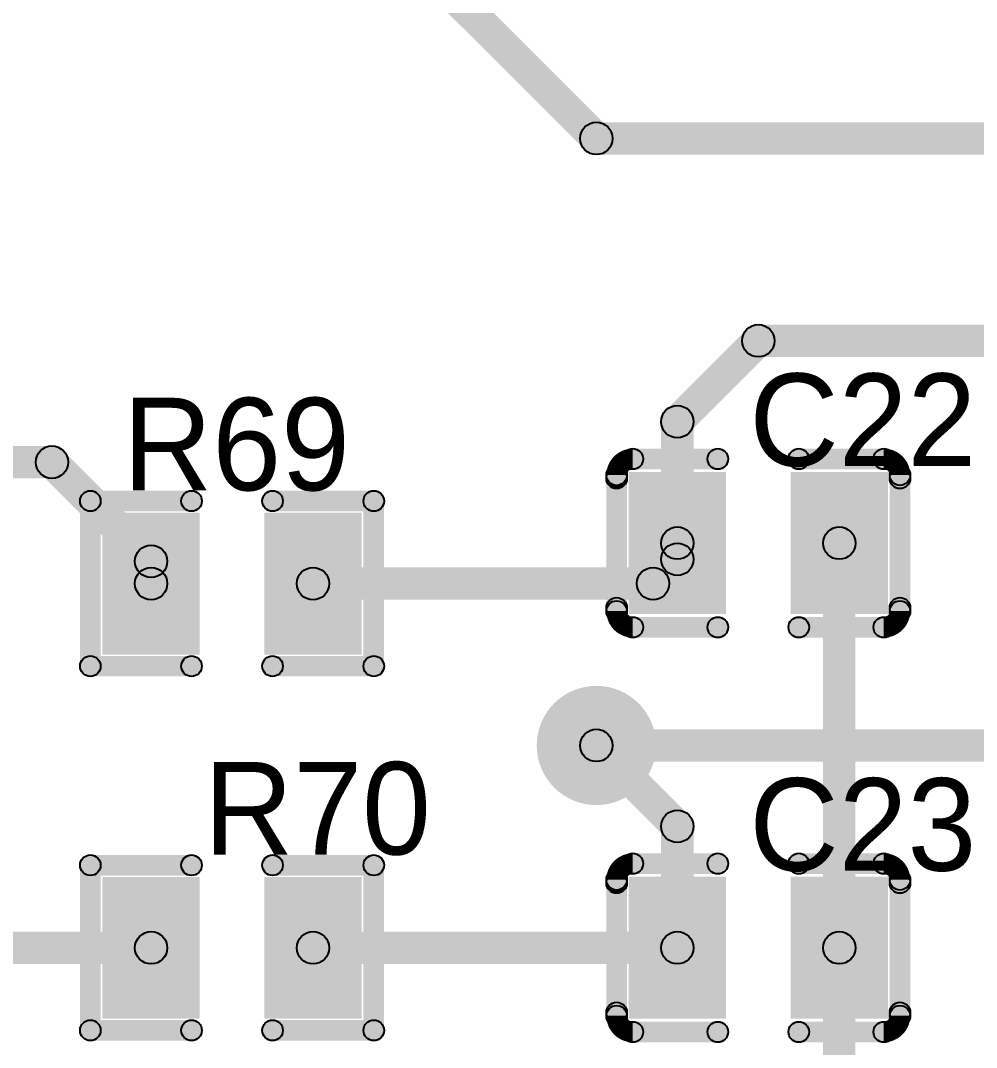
# Model space of a CAD drawing. Header units: millimetres. Extents: x 1.24 to 8.03, y 2.12 to 7.05.
# Drawn here: x 5.5468 to 6.0116, y 4.7153 to 5.2148 of the extents above; entities that cross this region are included whole.
import ezdxf

# ---------------------------------------------------------------- set-up
doc = ezdxf.new("R2010")
doc.units = ezdxf.units.MM
doc.header["$MEASUREMENT"] = 0
for name, color, linetype in [('BottomLayer', 5, 'Continuous'), ('BottomSolder', 6, 'Continuous'), ('TopLayer', 1, 'Continuous'), ('TopOverlay', 2, 'Continuous'), ('TopPaste', 8, 'Continuous'), ('TopSolder', 216, 'Continuous'), ('ViaHoleLayer', 16, 'Continuous')]:
    doc.layers.add(name, color=color, linetype=linetype)

# ---------------------------------------------------------------- blocks, each defined once
blk = doc.blocks.new('C0805_49')
at = {"layer": 'TopLayer'}
for points in [[(-0.059055, 0.030512), (-0.019685, 0.030512), (-0.019685, -0.030512), (-0.059055, -0.030512)], [(0.019685, 0.030512), (0.059055, 0.030512), (0.059055, -0.030512), (0.019685, -0.030512)]]:
    blk.add_hatch(color=1, dxfattribs=at).paths.add_polyline_path(points)
at = {"layer": 'TopOverlay'}
h = blk.add_hatch(color=2, dxfattribs=at)
edge = h.paths.add_edge_path()
edge.add_arc((-0.061023, 0.040945), 0.005, 0, 360)
h = blk.add_hatch(color=2, dxfattribs=at)
edge = h.paths.add_edge_path()
edge.add_arc((-0.061023, 0.040945), 0.005, 0, 360)
for points in [[(-0.061023, 0.035945), (-0.061023, 0.045945), (-0.019685, 0.045945), (-0.019685, 0.035945)], [(0.019685, 0.035945), (0.019685, 0.045945), (0.061023, 0.045945), (0.061023, 0.035945)], [(-0.063899, 0.031497), (-0.073899, 0.031497), (-0.073899, 0.033069), (-0.063899, 0.033069)], [(-0.063899, 0.031497), (-0.073899, 0.031497), (-0.073899, 0.032281), (-0.063899, 0.032281)], [(-0.073899, 0.031497), (-0.063899, 0.031497), (-0.063898, -0.031497), (-0.073898, -0.031497)], [(0.073899, 0.031497), (0.063899, 0.031497), (0.063899, 0.033069), (0.073899, 0.033069)], [(0.073899, -0.031496), (0.063899, -0.031496), (0.063899, 0.031497), (0.073899, 0.031497)], [(-0.063898, -0.03307), (-0.073898, -0.03307), (-0.073898, -0.031497), (-0.063898, -0.031497)], [(0.073899, -0.033069), (0.063899, -0.033069), (0.063899, -0.031496), (0.073899, -0.031496)], [(-0.061023, -0.045945), (-0.061023, -0.035945), (-0.019685, -0.035945), (-0.019685, -0.045945)], [(0.019685, -0.045945), (0.019685, -0.035945), (0.061023, -0.035945), (0.061023, -0.045945)]]:
    blk.add_hatch(color=2, dxfattribs=at).paths.add_polyline_path(points)
h = blk.add_hatch(color=2, dxfattribs=at)
edge = h.paths.add_edge_path()
edge.add_arc((-0.019685, 0.040945), 0.005, 0, 360)
h = blk.add_hatch(color=2, dxfattribs=at)
edge = h.paths.add_edge_path()
edge.add_arc((0.019685, 0.040945), 0.005, 0, 360)
h = blk.add_hatch(color=2, dxfattribs=at)
edge = h.paths.add_edge_path()
edge.add_arc((0.061023, 0.040945), 0.005, 0, 360)
h = blk.add_hatch(color=2, dxfattribs=at)
edge = h.paths.add_edge_path()
edge.add_arc((0.061023, 0.040945), 0.005, 0, 360)
h = blk.add_hatch(color=2, dxfattribs=at)
edge = h.paths.add_edge_path()
edge.add_arc((-0.068899, 0.033069), 0.005, 0, 360)
h = blk.add_hatch(color=2, dxfattribs=at)
edge = h.paths.add_edge_path()
edge.add_arc((-0.068899, 0.033069), 0.005, 0, 360)
h = blk.add_hatch(color=2, dxfattribs=at)
edge = h.paths.add_edge_path()
edge.add_arc((-0.068899, 0.032281), 0.005, 0, 360)
h = blk.add_hatch(color=2, dxfattribs=at)
edge = h.paths.add_edge_path()
edge.add_arc((-0.068899, 0.031497), 0.005, 0, 360)
h = blk.add_hatch(color=2, dxfattribs=at)
edge = h.paths.add_edge_path()
edge.add_arc((-0.068899, 0.031497), 0.005, 0, 360)
h = blk.add_hatch(color=2, dxfattribs=at)
edge = h.paths.add_edge_path()
edge.add_arc((-0.068899, 0.031497), 0.005, 0, 360)
h = blk.add_hatch(color=2, dxfattribs=at)
edge = h.paths.add_edge_path()
edge.add_arc((0.068899, 0.033069), 0.005, 0, 360)
h = blk.add_hatch(color=2, dxfattribs=at)
edge = h.paths.add_edge_path()
edge.add_arc((0.068899, 0.033069), 0.005, 0, 360)
h = blk.add_hatch(color=2, dxfattribs=at)
edge = h.paths.add_edge_path()
edge.add_arc((0.068899, 0.031497), 0.005, 0, 360)
h = blk.add_hatch(color=2, dxfattribs=at)
edge = h.paths.add_edge_path()
edge.add_arc((0.068899, 0.031497), 0.005, 0, 360)
h = blk.add_hatch(color=2, dxfattribs=at)
edge = h.paths.add_edge_path()
edge.add_arc((-0.068898, -0.031497), 0.005, 0, 360)
h = blk.add_hatch(color=2, dxfattribs=at)
edge = h.paths.add_edge_path()
edge.add_arc((-0.068898, -0.031497), 0.005, 0, 360)
h = blk.add_hatch(color=2, dxfattribs=at)
edge = h.paths.add_edge_path()
edge.add_arc((-0.068898, -0.03307), 0.005, 0, 360)
h = blk.add_hatch(color=2, dxfattribs=at)
edge = h.paths.add_edge_path()
edge.add_arc((-0.068898, -0.03307), 0.005, 0, 360)
h = blk.add_hatch(color=2, dxfattribs=at)
edge = h.paths.add_edge_path()
edge.add_arc((0.068899, -0.031496), 0.005, 0, 360)
h = blk.add_hatch(color=2, dxfattribs=at)
edge = h.paths.add_edge_path()
edge.add_arc((0.068899, -0.031496), 0.005, 0, 360)
h = blk.add_hatch(color=2, dxfattribs=at)
edge = h.paths.add_edge_path()
edge.add_arc((0.068899, -0.033069), 0.005, 0, 360)
h = blk.add_hatch(color=2, dxfattribs=at)
edge = h.paths.add_edge_path()
edge.add_arc((0.068899, -0.033069), 0.005, 0, 360)
h = blk.add_hatch(color=2, dxfattribs=at)
edge = h.paths.add_edge_path()
edge.add_arc((-0.061023, -0.040945), 0.005, 0, 360)
h = blk.add_hatch(color=2, dxfattribs=at)
edge = h.paths.add_edge_path()
edge.add_arc((-0.061023, -0.040945), 0.005, 0, 360)
h = blk.add_hatch(color=2, dxfattribs=at)
edge = h.paths.add_edge_path()
edge.add_arc((-0.019685, -0.040945), 0.005, 0, 360)
h = blk.add_hatch(color=2, dxfattribs=at)
edge = h.paths.add_edge_path()
edge.add_arc((0.019685, -0.040945), 0.005, 0, 360)
h = blk.add_hatch(color=2, dxfattribs=at)
edge = h.paths.add_edge_path()
edge.add_arc((0.061023, -0.040945), 0.005, 0, 360)
h = blk.add_hatch(color=2, dxfattribs=at)
edge = h.paths.add_edge_path()
edge.add_arc((0.061023, -0.040945), 0.005, 0, 360)
at = {"layer": 'TopPaste'}
for points in [[(-0.059055, 0.030512), (-0.019685, 0.030512), (-0.019685, -0.030512), (-0.059055, -0.030512)], [(0.019685, 0.030512), (0.059055, 0.030512), (0.059055, -0.030512), (0.019685, -0.030512)]]:
    blk.add_hatch(color=8, dxfattribs=at).paths.add_polyline_path(points)
at = {"layer": 'TopSolder'}
for points in [[(-0.063055, 0.034512), (-0.015685, 0.034512), (-0.015685, -0.034512), (-0.063055, -0.034512)], [(0.015685, 0.034512), (0.063055, 0.034512), (0.063055, -0.034512), (0.015685, -0.034512)]]:
    blk.add_hatch(color=216, dxfattribs=at).paths.add_polyline_path(points)
at = {"layer": 'TopOverlay', "const_width": 0.01}
for points in [[(-0.068899, 0.033069, -0.4142136), (-0.061023, 0.040945)], [(0.061023, 0.040945, -0.4142136), (0.068899, 0.033069)], [(-0.061023, -0.040945, -0.4142136), (-0.068898, -0.03307)], [(0.068899, -0.033069, -0.4142136), (0.061023, -0.040945)]]:
    blk.add_lwpolyline(points, format="xyb", dxfattribs=at)
at = {"layer": 'TopOverlay'}
for centre in [(-0.061023, 0.040945), (-0.061023, 0.040945), (-0.019685, 0.040945), (0.019685, 0.040945), (0.061023, 0.040945), (0.061023, 0.040945), (-0.068899, 0.033069), (-0.068899, 0.033069), (-0.068899, 0.032281), (-0.068899, 0.031497), (-0.068899, 0.031497), (-0.068899, 0.031497), (0.068899, 0.033069), (0.068899, 0.033069), (0.068899, 0.031497), (0.068899, 0.031497), (-0.068898, -0.031497), (-0.068898, -0.031497), (-0.068898, -0.03307), (-0.068898, -0.03307), (0.068899, -0.031496), (0.068899, -0.031496), (0.068899, -0.033069), (0.068899, -0.033069), (-0.061023, -0.040945), (-0.061023, -0.040945), (-0.019685, -0.040945), (0.019685, -0.040945), (0.061023, -0.040945), (0.061023, -0.040945)]:
    blk.add_circle(centre, 0.005, dxfattribs=at)
blk = doc.blocks.new('C0805_50')
at = {"layer": 'TopLayer'}
for points in [[(-0.059055, 0.030512), (-0.019685, 0.030512), (-0.019685, -0.030512), (-0.059055, -0.030512)], [(0.019685, 0.030512), (0.059055, 0.030512), (0.059055, -0.030512), (0.019685, -0.030512)]]:
    blk.add_hatch(color=1, dxfattribs=at).paths.add_polyline_path(points)
at = {"layer": 'TopOverlay'}
h = blk.add_hatch(color=2, dxfattribs=at)
edge = h.paths.add_edge_path()
edge.add_arc((-0.061023, 0.040945), 0.005, 0, 360)
h = blk.add_hatch(color=2, dxfattribs=at)
edge = h.paths.add_edge_path()
edge.add_arc((-0.061023, 0.040945), 0.005, 0, 360)
for points in [[(-0.061023, 0.035945), (-0.061023, 0.045945), (-0.019685, 0.045945), (-0.019685, 0.035945)], [(0.019685, 0.035945), (0.019685, 0.045945), (0.061023, 0.045945), (0.061023, 0.035945)], [(-0.063899, 0.031497), (-0.073899, 0.031497), (-0.073899, 0.033069), (-0.063899, 0.033069)], [(-0.063899, 0.031497), (-0.073899, 0.031497), (-0.073899, 0.032281), (-0.063899, 0.032281)], [(-0.073899, 0.031497), (-0.063899, 0.031497), (-0.063898, -0.031497), (-0.073898, -0.031497)], [(0.073899, 0.031497), (0.063899, 0.031497), (0.063899, 0.033069), (0.073899, 0.033069)], [(0.073899, -0.031496), (0.063899, -0.031496), (0.063899, 0.031497), (0.073899, 0.031497)], [(-0.063898, -0.03307), (-0.073898, -0.03307), (-0.073898, -0.031497), (-0.063898, -0.031497)], [(0.073899, -0.033069), (0.063899, -0.033069), (0.063899, -0.031496), (0.073899, -0.031496)], [(-0.061023, -0.045945), (-0.061023, -0.035945), (-0.019685, -0.035945), (-0.019685, -0.045945)], [(0.019685, -0.045945), (0.019685, -0.035945), (0.061023, -0.035945), (0.061023, -0.045945)]]:
    blk.add_hatch(color=2, dxfattribs=at).paths.add_polyline_path(points)
h = blk.add_hatch(color=2, dxfattribs=at)
edge = h.paths.add_edge_path()
edge.add_arc((-0.019685, 0.040945), 0.005, 0, 360)
h = blk.add_hatch(color=2, dxfattribs=at)
edge = h.paths.add_edge_path()
edge.add_arc((0.019685, 0.040945), 0.005, 0, 360)
h = blk.add_hatch(color=2, dxfattribs=at)
edge = h.paths.add_edge_path()
edge.add_arc((0.061023, 0.040945), 0.005, 0, 360)
h = blk.add_hatch(color=2, dxfattribs=at)
edge = h.paths.add_edge_path()
edge.add_arc((0.061023, 0.040945), 0.005, 0, 360)
h = blk.add_hatch(color=2, dxfattribs=at)
edge = h.paths.add_edge_path()
edge.add_arc((-0.068899, 0.033069), 0.005, 0, 360)
h = blk.add_hatch(color=2, dxfattribs=at)
edge = h.paths.add_edge_path()
edge.add_arc((-0.068899, 0.033069), 0.005, 0, 360)
h = blk.add_hatch(color=2, dxfattribs=at)
edge = h.paths.add_edge_path()
edge.add_arc((-0.068899, 0.032281), 0.005, 0, 360)
h = blk.add_hatch(color=2, dxfattribs=at)
edge = h.paths.add_edge_path()
edge.add_arc((-0.068899, 0.031497), 0.005, 0, 360)
h = blk.add_hatch(color=2, dxfattribs=at)
edge = h.paths.add_edge_path()
edge.add_arc((-0.068899, 0.031497), 0.005, 0, 360)
h = blk.add_hatch(color=2, dxfattribs=at)
edge = h.paths.add_edge_path()
edge.add_arc((-0.068899, 0.031497), 0.005, 0, 360)
h = blk.add_hatch(color=2, dxfattribs=at)
edge = h.paths.add_edge_path()
edge.add_arc((0.068899, 0.033069), 0.005, 0, 360)
h = blk.add_hatch(color=2, dxfattribs=at)
edge = h.paths.add_edge_path()
edge.add_arc((0.068899, 0.033069), 0.005, 0, 360)
h = blk.add_hatch(color=2, dxfattribs=at)
edge = h.paths.add_edge_path()
edge.add_arc((0.068899, 0.031497), 0.005, 0, 360)
h = blk.add_hatch(color=2, dxfattribs=at)
edge = h.paths.add_edge_path()
edge.add_arc((0.068899, 0.031497), 0.005, 0, 360)
h = blk.add_hatch(color=2, dxfattribs=at)
edge = h.paths.add_edge_path()
edge.add_arc((-0.068898, -0.031497), 0.005, 0, 360)
h = blk.add_hatch(color=2, dxfattribs=at)
edge = h.paths.add_edge_path()
edge.add_arc((-0.068898, -0.031497), 0.005, 0, 360)
h = blk.add_hatch(color=2, dxfattribs=at)
edge = h.paths.add_edge_path()
edge.add_arc((-0.068898, -0.03307), 0.005, 0, 360)
h = blk.add_hatch(color=2, dxfattribs=at)
edge = h.paths.add_edge_path()
edge.add_arc((-0.068898, -0.03307), 0.005, 0, 360)
h = blk.add_hatch(color=2, dxfattribs=at)
edge = h.paths.add_edge_path()
edge.add_arc((0.068899, -0.031496), 0.005, 0, 360)
h = blk.add_hatch(color=2, dxfattribs=at)
edge = h.paths.add_edge_path()
edge.add_arc((0.068899, -0.031496), 0.005, 0, 360)
h = blk.add_hatch(color=2, dxfattribs=at)
edge = h.paths.add_edge_path()
edge.add_arc((0.068899, -0.033069), 0.005, 0, 360)
h = blk.add_hatch(color=2, dxfattribs=at)
edge = h.paths.add_edge_path()
edge.add_arc((0.068899, -0.033069), 0.005, 0, 360)
h = blk.add_hatch(color=2, dxfattribs=at)
edge = h.paths.add_edge_path()
edge.add_arc((-0.061023, -0.040945), 0.005, 0, 360)
h = blk.add_hatch(color=2, dxfattribs=at)
edge = h.paths.add_edge_path()
edge.add_arc((-0.061023, -0.040945), 0.005, 0, 360)
h = blk.add_hatch(color=2, dxfattribs=at)
edge = h.paths.add_edge_path()
edge.add_arc((-0.019685, -0.040945), 0.005, 0, 360)
h = blk.add_hatch(color=2, dxfattribs=at)
edge = h.paths.add_edge_path()
edge.add_arc((0.019685, -0.040945), 0.005, 0, 360)
h = blk.add_hatch(color=2, dxfattribs=at)
edge = h.paths.add_edge_path()
edge.add_arc((0.061023, -0.040945), 0.005, 0, 360)
h = blk.add_hatch(color=2, dxfattribs=at)
edge = h.paths.add_edge_path()
edge.add_arc((0.061023, -0.040945), 0.005, 0, 360)
at = {"layer": 'TopPaste'}
for points in [[(-0.059055, 0.030512), (-0.019685, 0.030512), (-0.019685, -0.030512), (-0.059055, -0.030512)], [(0.019685, 0.030512), (0.059055, 0.030512), (0.059055, -0.030512), (0.019685, -0.030512)]]:
    blk.add_hatch(color=8, dxfattribs=at).paths.add_polyline_path(points)
at = {"layer": 'TopSolder'}
for points in [[(-0.063055, 0.034512), (-0.015685, 0.034512), (-0.015685, -0.034512), (-0.063055, -0.034512)], [(0.015685, 0.034512), (0.063055, 0.034512), (0.063055, -0.034512), (0.015685, -0.034512)]]:
    blk.add_hatch(color=216, dxfattribs=at).paths.add_polyline_path(points)
at = {"layer": 'TopOverlay', "const_width": 0.01}
for points in [[(-0.068899, 0.033069, -0.4142136), (-0.061023, 0.040945)], [(0.061023, 0.040945, -0.4142136), (0.068899, 0.033069)], [(-0.061023, -0.040945, -0.4142136), (-0.068898, -0.03307)], [(0.068899, -0.033069, -0.4142136), (0.061023, -0.040945)]]:
    blk.add_lwpolyline(points, format="xyb", dxfattribs=at)
at = {"layer": 'TopOverlay'}
for centre in [(-0.061023, 0.040945), (-0.061023, 0.040945), (-0.019685, 0.040945), (0.019685, 0.040945), (0.061023, 0.040945), (0.061023, 0.040945), (-0.068899, 0.033069), (-0.068899, 0.033069), (-0.068899, 0.032281), (-0.068899, 0.031497), (-0.068899, 0.031497), (-0.068899, 0.031497), (0.068899, 0.033069), (0.068899, 0.033069), (0.068899, 0.031497), (0.068899, 0.031497), (-0.068898, -0.031497), (-0.068898, -0.031497), (-0.068898, -0.03307), (-0.068898, -0.03307), (0.068899, -0.031496), (0.068899, -0.031496), (0.068899, -0.033069), (0.068899, -0.033069), (-0.061023, -0.040945), (-0.061023, -0.040945), (-0.019685, -0.040945), (0.019685, -0.040945), (0.061023, -0.040945), (0.061023, -0.040945)]:
    blk.add_circle(centre, 0.005, dxfattribs=at)
blk = doc.blocks.new('R0805_119')
at = {"layer": 'TopLayer'}
for points in [[(-0.05906, 0.03051), (-0.01969, 0.03051), (-0.01969, -0.03051), (-0.05906, -0.03051)], [(0.01969, 0.03051), (0.05906, 0.03051), (0.05906, -0.03051), (0.01969, -0.03051)]]:
    blk.add_hatch(color=1, dxfattribs=at).paths.add_polyline_path(points)
at = {"layer": 'TopOverlay'}
h = blk.add_hatch(color=2, dxfattribs=at)
edge = h.paths.add_edge_path()
edge.add_arc((-0.0689, 0.04016), 0.005, 0, 360)
h = blk.add_hatch(color=2, dxfattribs=at)
edge = h.paths.add_edge_path()
edge.add_arc((-0.0689, 0.04016), 0.005, 0, 360)
for points in [[(-0.01969, 0.04516), (-0.01969, 0.03516), (-0.0689, 0.03516), (-0.0689, 0.04516)], [(0.0689, 0.04516), (0.0689, 0.03516), (0.01969, 0.03516), (0.01969, 0.04516)], [(-0.0639, -0.04016), (-0.0739, -0.04016), (-0.0739, 0.04016), (-0.0639, 0.04016)], [(0.0639, 0.04016), (0.0739, 0.04016), (0.0739, -0.04016), (0.0639, -0.04016)], [(-0.01969, -0.03516), (-0.01969, -0.04516), (-0.0689, -0.04516), (-0.0689, -0.03516)], [(0.0689, -0.03516), (0.0689, -0.04516), (0.01969, -0.04516), (0.01969, -0.03516)]]:
    blk.add_hatch(color=2, dxfattribs=at).paths.add_polyline_path(points)
h = blk.add_hatch(color=2, dxfattribs=at)
edge = h.paths.add_edge_path()
edge.add_arc((-0.01969, 0.04016), 0.005, 0, 360)
h = blk.add_hatch(color=2, dxfattribs=at)
edge = h.paths.add_edge_path()
edge.add_arc((0.01969, 0.04016), 0.005, 0, 360)
h = blk.add_hatch(color=2, dxfattribs=at)
edge = h.paths.add_edge_path()
edge.add_arc((0.0689, 0.04016), 0.005, 0, 360)
h = blk.add_hatch(color=2, dxfattribs=at)
edge = h.paths.add_edge_path()
edge.add_arc((0.0689, 0.04016), 0.005, 0, 360)
h = blk.add_hatch(color=2, dxfattribs=at)
edge = h.paths.add_edge_path()
edge.add_arc((-0.0689, -0.04016), 0.005, 0, 360)
h = blk.add_hatch(color=2, dxfattribs=at)
edge = h.paths.add_edge_path()
edge.add_arc((-0.0689, -0.04016), 0.005, 0, 360)
h = blk.add_hatch(color=2, dxfattribs=at)
edge = h.paths.add_edge_path()
edge.add_arc((-0.01969, -0.04016), 0.005, 0, 360)
h = blk.add_hatch(color=2, dxfattribs=at)
edge = h.paths.add_edge_path()
edge.add_arc((0.01969, -0.04016), 0.005, 0, 360)
h = blk.add_hatch(color=2, dxfattribs=at)
edge = h.paths.add_edge_path()
edge.add_arc((0.0689, -0.04016), 0.005, 0, 360)
h = blk.add_hatch(color=2, dxfattribs=at)
edge = h.paths.add_edge_path()
edge.add_arc((0.0689, -0.04016), 0.005, 0, 360)
at = {"layer": 'TopPaste'}
for points in [[(-0.05906, 0.03051), (-0.01969, 0.03051), (-0.01969, -0.03051), (-0.05906, -0.03051)], [(0.01969, 0.03051), (0.05906, 0.03051), (0.05906, -0.03051), (0.01969, -0.03051)]]:
    blk.add_hatch(color=8, dxfattribs=at).paths.add_polyline_path(points)
at = {"layer": 'TopSolder'}
for points in [[(-0.06305, 0.03451), (-0.01569, 0.03451), (-0.01569, -0.03451), (-0.06305, -0.03451)], [(0.01569, 0.03451), (0.06305, 0.03451), (0.06305, -0.03451), (0.01569, -0.03451)]]:
    blk.add_hatch(color=216, dxfattribs=at).paths.add_polyline_path(points)
at = {"layer": 'TopOverlay'}
for centre in [(-0.0689, 0.04016), (-0.0689, 0.04016), (-0.01969, 0.04016), (0.01969, 0.04016), (0.0689, 0.04016), (0.0689, 0.04016), (-0.0689, -0.04016), (-0.0689, -0.04016), (-0.01969, -0.04016), (0.01969, -0.04016), (0.0689, -0.04016), (0.0689, -0.04016)]:
    blk.add_circle(centre, 0.005, dxfattribs=at)
blk = doc.blocks.new('R0805_120')
at = {"layer": 'TopLayer'}
for points in [[(-0.05906, 0.03051), (-0.01969, 0.03051), (-0.01969, -0.03051), (-0.05906, -0.03051)], [(0.01969, 0.03051), (0.05906, 0.03051), (0.05906, -0.03051), (0.01969, -0.03051)]]:
    blk.add_hatch(color=1, dxfattribs=at).paths.add_polyline_path(points)
at = {"layer": 'TopOverlay'}
h = blk.add_hatch(color=2, dxfattribs=at)
edge = h.paths.add_edge_path()
edge.add_arc((-0.0689, 0.04016), 0.005, 0, 360)
h = blk.add_hatch(color=2, dxfattribs=at)
edge = h.paths.add_edge_path()
edge.add_arc((-0.0689, 0.04016), 0.005, 0, 360)
for points in [[(-0.01969, 0.04516), (-0.01969, 0.03516), (-0.0689, 0.03516), (-0.0689, 0.04516)], [(0.0689, 0.04516), (0.0689, 0.03516), (0.01969, 0.03516), (0.01969, 0.04516)], [(-0.0639, -0.04016), (-0.0739, -0.04016), (-0.0739, 0.04016), (-0.0639, 0.04016)], [(0.0639, 0.04016), (0.0739, 0.04016), (0.0739, -0.04016), (0.0639, -0.04016)], [(-0.01969, -0.03516), (-0.01969, -0.04516), (-0.0689, -0.04516), (-0.0689, -0.03516)], [(0.0689, -0.03516), (0.0689, -0.04516), (0.01969, -0.04516), (0.01969, -0.03516)]]:
    blk.add_hatch(color=2, dxfattribs=at).paths.add_polyline_path(points)
h = blk.add_hatch(color=2, dxfattribs=at)
edge = h.paths.add_edge_path()
edge.add_arc((-0.01969, 0.04016), 0.005, 0, 360)
h = blk.add_hatch(color=2, dxfattribs=at)
edge = h.paths.add_edge_path()
edge.add_arc((0.01969, 0.04016), 0.005, 0, 360)
h = blk.add_hatch(color=2, dxfattribs=at)
edge = h.paths.add_edge_path()
edge.add_arc((0.0689, 0.04016), 0.005, 0, 360)
h = blk.add_hatch(color=2, dxfattribs=at)
edge = h.paths.add_edge_path()
edge.add_arc((0.0689, 0.04016), 0.005, 0, 360)
h = blk.add_hatch(color=2, dxfattribs=at)
edge = h.paths.add_edge_path()
edge.add_arc((-0.0689, -0.04016), 0.005, 0, 360)
h = blk.add_hatch(color=2, dxfattribs=at)
edge = h.paths.add_edge_path()
edge.add_arc((-0.0689, -0.04016), 0.005, 0, 360)
h = blk.add_hatch(color=2, dxfattribs=at)
edge = h.paths.add_edge_path()
edge.add_arc((-0.01969, -0.04016), 0.005, 0, 360)
h = blk.add_hatch(color=2, dxfattribs=at)
edge = h.paths.add_edge_path()
edge.add_arc((0.01969, -0.04016), 0.005, 0, 360)
h = blk.add_hatch(color=2, dxfattribs=at)
edge = h.paths.add_edge_path()
edge.add_arc((0.0689, -0.04016), 0.005, 0, 360)
h = blk.add_hatch(color=2, dxfattribs=at)
edge = h.paths.add_edge_path()
edge.add_arc((0.0689, -0.04016), 0.005, 0, 360)
at = {"layer": 'TopPaste'}
for points in [[(-0.05906, 0.03051), (-0.01969, 0.03051), (-0.01969, -0.03051), (-0.05906, -0.03051)], [(0.01969, 0.03051), (0.05906, 0.03051), (0.05906, -0.03051), (0.01969, -0.03051)]]:
    blk.add_hatch(color=8, dxfattribs=at).paths.add_polyline_path(points)
at = {"layer": 'TopSolder'}
for points in [[(-0.06305, 0.03451), (-0.01569, 0.03451), (-0.01569, -0.03451), (-0.06305, -0.03451)], [(0.01569, 0.03451), (0.06305, 0.03451), (0.06305, -0.03451), (0.01569, -0.03451)]]:
    blk.add_hatch(color=216, dxfattribs=at).paths.add_polyline_path(points)
at = {"layer": 'TopOverlay'}
for centre in [(-0.0689, 0.04016), (-0.0689, 0.04016), (-0.01969, 0.04016), (0.01969, 0.04016), (0.0689, 0.04016), (0.0689, 0.04016), (-0.0689, -0.04016), (-0.0689, -0.04016), (-0.01969, -0.04016), (0.01969, -0.04016), (0.0689, -0.04016), (0.0689, -0.04016)]:
    blk.add_circle(centre, 0.005, dxfattribs=at)

msp = doc.modelspace()

# ---------------------------------------------------------------- hatches: boundary and pattern name
at = {"layer": 'BottomLayer'}
h = msp.add_hatch(color=5, dxfattribs=at)
edge = h.paths.add_edge_path()
edge.add_arc((5.82677, 4.8622), 0.025, 0, 360)
h = msp.add_hatch(color=5, dxfattribs=at)
edge = h.paths.add_edge_path()
edge.add_arc((5.82677, 4.8622), 0.00787, 0, 360)
msp.add_hatch(color=5, dxfattribs=at).paths.add_polyline_path([(5.82677, 4.85433), (5.82677, 4.87008), (6.04331, 4.87008), (6.04331, 4.85433)])
at = {"layer": 'BottomSolder'}
h = msp.add_hatch(color=6, dxfattribs=at)
edge = h.paths.add_edge_path()
edge.add_arc((5.82677, 4.8622), 0.029, 0, 360)
at = {"layer": 'TopLayer'}
for points in [[(5.74246, 5.23065), (5.7536, 5.24179), (5.83234, 5.16305), (5.8212, 5.15191)], [(5.82677, 5.14961), (5.82677, 5.16535), (6.4081, 5.16535), (6.4081, 5.14961)], [(5.90551, 5.05118), (5.90551, 5.06693), (6.02362, 5.06693), (6.02362, 5.05118)], [(5.87171, 5.01412), (5.86057, 5.02525), (5.89994, 5.06462), (5.91108, 5.05349)], [(5.87402, 4.96063), (5.85827, 4.96063), (5.85827, 5.01969), (5.87402, 5.01969)], [(5.14764, 4.99213), (5.14764, 5.00787), (5.56201, 5.00787), (5.56201, 4.99213)], [(5.55644, 4.99443), (5.56758, 5.00557), (5.6158, 4.95734), (5.60467, 4.9462)], [(5.87402, 4.95276), (5.85827, 4.95276), (5.85827, 4.96063), (5.87402, 4.96063)], [(5.95276, 4.76378), (5.93701, 4.76378), (5.93701, 4.96063), (5.95276, 4.96063)], [(5.8599, 4.93538), (5.84876, 4.94651), (5.86057, 4.95832), (5.87171, 4.94719)], [(5.61811, 4.94094), (5.60236, 4.94094), (5.60236, 4.95177), (5.61811, 4.95177)], [(5.68898, 4.93307), (5.68898, 4.94882), (5.85433, 4.94882), (5.85433, 4.93307)], [(5.8212, 4.85664), (5.83234, 4.86777), (5.87171, 4.8284), (5.86057, 4.81727)], [(5.87402, 4.76378), (5.85827, 4.76378), (5.85827, 4.82283), (5.87402, 4.82283)], [(5.51181, 4.75591), (5.51181, 4.77165), (5.61024, 4.77165), (5.61024, 4.75591)], [(5.68898, 4.75591), (5.68898, 4.77165), (5.86614, 4.77165), (5.86614, 4.75591)], [(5.95276, 4.56693), (5.93701, 4.56693), (5.93701, 4.76378), (5.95276, 4.76378)]]:
    msp.add_hatch(color=1, dxfattribs=at).paths.add_polyline_path(points)
h = msp.add_hatch(color=1, dxfattribs=at)
edge = h.paths.add_edge_path()
edge.add_arc((5.82677, 5.15748), 0.00787, 0, 360)
h = msp.add_hatch(color=1, dxfattribs=at)
edge = h.paths.add_edge_path()
edge.add_arc((5.82677, 5.15748), 0.00787, 0, 360)
h = msp.add_hatch(color=1, dxfattribs=at)
edge = h.paths.add_edge_path()
edge.add_arc((5.90551, 5.05906), 0.00787, 0, 360)
h = msp.add_hatch(color=1, dxfattribs=at)
edge = h.paths.add_edge_path()
edge.add_arc((5.90551, 5.05906), 0.00787, 0, 360)
h = msp.add_hatch(color=1, dxfattribs=at)
edge = h.paths.add_edge_path()
edge.add_arc((5.86614, 5.01969), 0.00787, 0, 360)
h = msp.add_hatch(color=1, dxfattribs=at)
edge = h.paths.add_edge_path()
edge.add_arc((5.86614, 5.01969), 0.00787, 0, 360)
h = msp.add_hatch(color=1, dxfattribs=at)
edge = h.paths.add_edge_path()
edge.add_arc((5.56201, 5), 0.00787, 0, 360)
h = msp.add_hatch(color=1, dxfattribs=at)
edge = h.paths.add_edge_path()
edge.add_arc((5.56201, 5), 0.00787, 0, 360)
h = msp.add_hatch(color=1, dxfattribs=at)
edge = h.paths.add_edge_path()
edge.add_arc((5.86614, 4.96063), 0.00787, 0, 360)
h = msp.add_hatch(color=1, dxfattribs=at)
edge = h.paths.add_edge_path()
edge.add_arc((5.86614, 4.96063), 0.00787, 0, 360)
h = msp.add_hatch(color=1, dxfattribs=at)
edge = h.paths.add_edge_path()
edge.add_arc((5.94488, 4.96063), 0.00787, 0, 360)
h = msp.add_hatch(color=1, dxfattribs=at)
edge = h.paths.add_edge_path()
edge.add_arc((5.86614, 4.95276), 0.00787, 0, 360)
h = msp.add_hatch(color=1, dxfattribs=at)
edge = h.paths.add_edge_path()
edge.add_arc((5.86614, 4.95276), 0.00787, 0, 360)
h = msp.add_hatch(color=1, dxfattribs=at)
edge = h.paths.add_edge_path()
edge.add_arc((5.61024, 4.95177), 0.00787, 0, 360)
h = msp.add_hatch(color=1, dxfattribs=at)
edge = h.paths.add_edge_path()
edge.add_arc((5.61024, 4.95177), 0.00787, 0, 360)
h = msp.add_hatch(color=1, dxfattribs=at)
edge = h.paths.add_edge_path()
edge.add_arc((5.61024, 4.94094), 0.00787, 0, 360)
h = msp.add_hatch(color=1, dxfattribs=at)
edge = h.paths.add_edge_path()
edge.add_arc((5.68898, 4.94094), 0.00787, 0, 360)
h = msp.add_hatch(color=1, dxfattribs=at)
edge = h.paths.add_edge_path()
edge.add_arc((5.85433, 4.94094), 0.00787, 0, 360)
h = msp.add_hatch(color=1, dxfattribs=at)
edge = h.paths.add_edge_path()
edge.add_arc((5.85433, 4.94094), 0.00787, 0, 360)
h = msp.add_hatch(color=1, dxfattribs=at)
edge = h.paths.add_edge_path()
edge.add_arc((5.82677, 4.8622), 0.025, 0, 360)
h = msp.add_hatch(color=1, dxfattribs=at)
edge = h.paths.add_edge_path()
edge.add_arc((5.82677, 4.8622), 0.00787, 0, 360)
h = msp.add_hatch(color=1, dxfattribs=at)
edge = h.paths.add_edge_path()
edge.add_arc((5.86614, 4.82283), 0.00787, 0, 360)
h = msp.add_hatch(color=1, dxfattribs=at)
edge = h.paths.add_edge_path()
edge.add_arc((5.86614, 4.82283), 0.00787, 0, 360)
h = msp.add_hatch(color=1, dxfattribs=at)
edge = h.paths.add_edge_path()
edge.add_arc((5.61024, 4.76378), 0.00787, 0, 360)
h = msp.add_hatch(color=1, dxfattribs=at)
edge = h.paths.add_edge_path()
edge.add_arc((5.68898, 4.76378), 0.00787, 0, 360)
h = msp.add_hatch(color=1, dxfattribs=at)
edge = h.paths.add_edge_path()
edge.add_arc((5.86614, 4.76378), 0.00787, 0, 360)
h = msp.add_hatch(color=1, dxfattribs=at)
edge = h.paths.add_edge_path()
edge.add_arc((5.86614, 4.76378), 0.00787, 0, 360)
h = msp.add_hatch(color=1, dxfattribs=at)
edge = h.paths.add_edge_path()
edge.add_arc((5.94488, 4.76378), 0.00787, 0, 360)
h = msp.add_hatch(color=1, dxfattribs=at)
edge = h.paths.add_edge_path()
edge.add_arc((5.94488, 4.76378), 0.00787, 0, 360)
at = {"layer": 'TopSolder'}
h = msp.add_hatch(color=216, dxfattribs=at)
edge = h.paths.add_edge_path()
edge.add_arc((5.82677, 4.8622), 0.029, 0, 360)
at = {"layer": 'ViaHoleLayer'}
h = msp.add_hatch(color=16, dxfattribs=at)
edge = h.paths.add_edge_path()
edge.add_arc((5.82677, 4.8622), 0.014, 0, 360)

# ---------------------------------------------------------------- linework, layer by layer
at = {"layer": 'BottomLayer'}
msp.add_circle((5.82677, 4.8622), 0.00787, dxfattribs=at)
at = {"layer": 'TopLayer'}
for centre in [(5.82677, 5.15748), (5.82677, 5.15748), (5.90551, 5.05906), (5.90551, 5.05906), (5.86614, 5.01969), (5.86614, 5.01969), (5.56201, 5), (5.56201, 5), (5.86614, 4.96063), (5.86614, 4.96063), (5.94488, 4.96063), (5.86614, 4.95276), (5.86614, 4.95276), (5.61024, 4.95177), (5.61024, 4.95177), (5.61024, 4.94094), (5.68898, 4.94094), (5.85433, 4.94094), (5.85433, 4.94094), (5.82677, 4.8622), (5.86614, 4.82283), (5.86614, 4.82283), (5.61024, 4.76378), (5.68898, 4.76378), (5.86614, 4.76378), (5.86614, 4.76378), (5.94488, 4.76378), (5.94488, 4.76378)]:
    msp.add_circle(centre, 0.00787, dxfattribs=at)

# ---------------------------------------------------------------- block references
for name, p in [('C0805_49', (5.90551, 4.96063)), ('C0805_50', (5.90551, 4.76378))]:
    msp.add_blockref(name, p)
at = {"rotation": 180}
for name, p in [('R0805_119', (5.64961, 4.94094)), ('R0805_120', (5.64961, 4.76378))]:
    msp.add_blockref(name, p, dxfattribs=at)

# ---------------------------------------------------------------- texts
at = {"layer": 'TopOverlay'}
for s, p in [('C22', (5.90114, 4.99813)), ('R69', (5.59655, 4.98632)), ('R70', (5.63592, 4.80915)), ('C23', (5.90114, 4.80128))]:
    msp.add_text(s, height=0.045, dxfattribs=at).set_placement(p)

doc.saveas('drawing.dxf')
